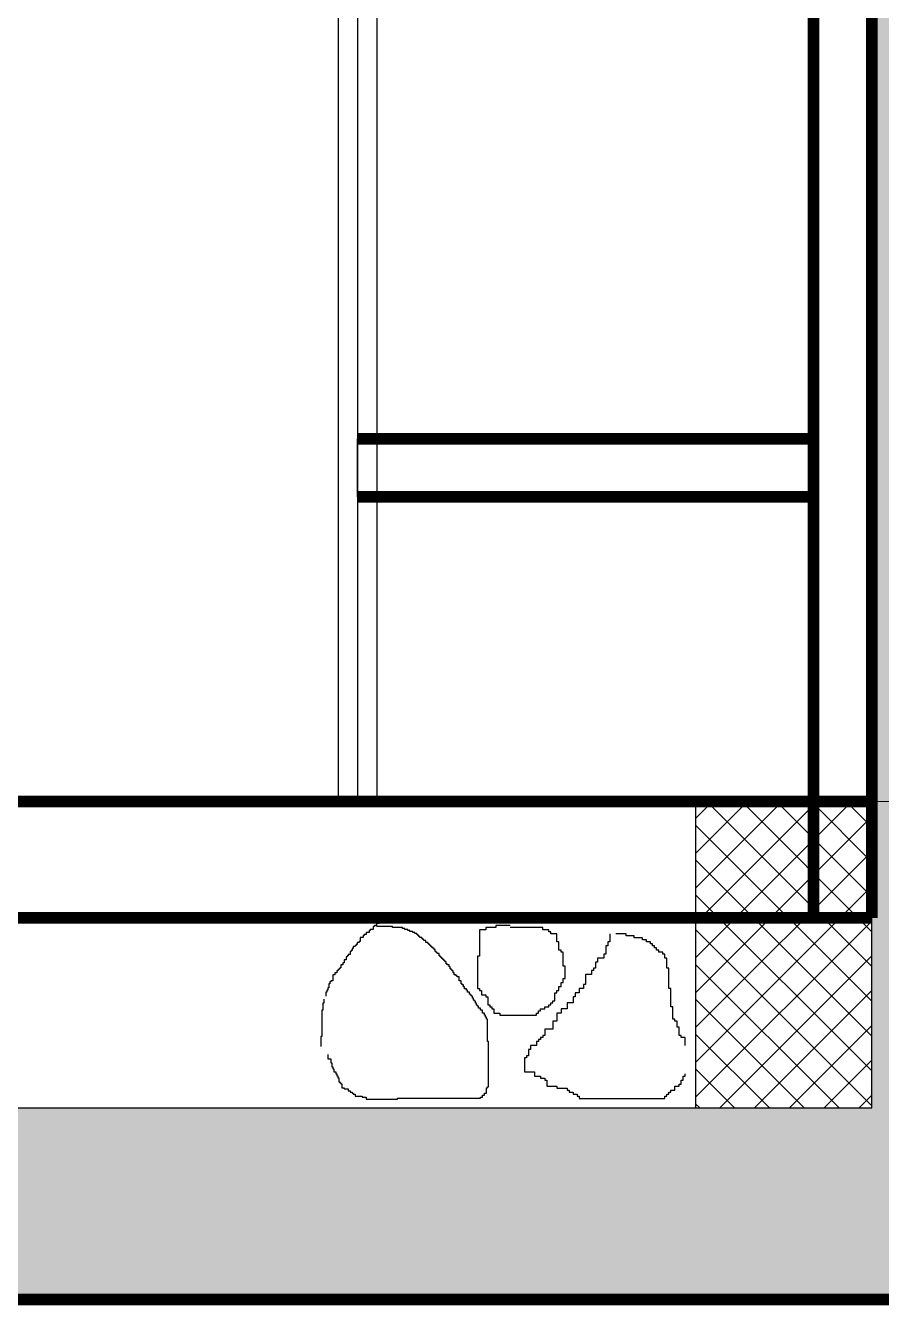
# Model space of a CAD drawing. Extents: x 250879 to 348495, y -51522 to -9360.
# Drawn here: x 283945 to 284165.6, y -30426.9 to -30096.9 of the extents above; entities that cross this region are included whole.
import ezdxf

# ---------------------------------------------------------------- set-up
doc = ezdxf.new("R2010")
doc.units = 0
doc.layers.add('CURTAIN', color=150, linetype='CONTINUOUS')
doc.layers.add('WALL', color=7, linetype='CONTINUOUS')
doc.layers.add('int fram for glaz& landscap obj.', color=252, linetype='CONTINUOUS', lineweight=15)
doc.layers.add('VIS', color=8, linetype='CONTINUOUS', lineweight=18)

msp = doc.modelspace()

# ---------------------------------------------------------------- hatches: boundary and pattern name
at = {"layer": 'int fram for glaz& landscap obj.'}
h = msp.add_hatch(dxfattribs=at)
h.set_pattern_fill('EARTH', color=256, scale=4, angle=45, style=0)
h.paths.add_polyline_path([(284335.46469, -29761.00774), (284163.17317, -29761.00774), (284163.17317, -29977.00774), (284284.10631, -29977.00774)])
h.paths.add_polyline_path([(284284.10631, -29977.00774), (284163.17317, -29977.00774), (284163.17317, -30297.00774), (284208.01983, -30297.00774)])
h.paths.add_polyline_path([(284208.01983, -30297.00774), (284163.17317, -30297.00774), (284163.17317, -30375.98063), (284117.727, -30375.98063), (283498.00858, -30375.98063), (283498.00858, -30425.43117), (284177.48456, -30425.43117)])
h.paths.add_polyline_path([(283498.00858, -30375.98063), (283475.2855, -30375.98063), (283098.00858, -30375.98063), (283098.00858, -30425.43117), (283286.94433, -30425.43117), (283498.00858, -30425.43117)])
h.paths.add_polyline_path([(283098.00858, -30375.98063), (282698.00858, -30375.98063), (282698.00858, -30425.43117), (283098.00858, -30425.43117)])
h.paths.add_polyline_path([(282698.00858, -30375.98063), (282675.2855, -30375.98063), (282298.00858, -30375.98063), (282298.00858, -30425.43117), (282421.4708, -30425.43117), (282698.00858, -30425.43117)])
at = {"layer": 'VIS', "ltscale": 0.0001}
h = msp.add_hatch(dxfattribs=at)
h.set_pattern_fill('ANSI37', color=256, scale=2, style=0)
h.set_pattern_definition([(135, (632905.55, -7236.453), (4.49012806, 4.49012806), []), (45, (632905.55, -7236.453), (4.49012806, -4.49012806), [])])
h.paths.add_polyline_path([(284163.17317, -30297.00774), (284117.727, -30297.00774), (284117.727, -30375.98063), (284163.17317, -30375.98063)])

# ---------------------------------------------------------------- linework, layer by layer
at = {"layer": 'CURTAIN', "linetype": 'Continuous'}
for p, q in [((284025.59088, -29337.00774), (284025.59088, -30297.00774)), ((284030.59088, -29337.00774), (284030.59088, -30297.00774)), ((284035.59088, -29337.00774), (284035.59088, -30297.00774))]:
    msp.add_line(p, q, dxfattribs=at)
at = {"layer": 'VIS', "ltscale": 0.0001}
msp.add_line((280450.27447, -30297.00774), (284658.39662, -30297.00774), dxfattribs=at)
at = {"layer": 'WALL', "linetype": 'Continuous'}
for p, q in [((284033.62674, -30330.7511), (284032.8447, -30330.7511)), ((284032.8447, -30330.7511), (284032.8447, -30331.27204)), ((284033.88775, -30330.23016), (284033.62674, -30330.23016)), ((284033.62674, -30330.23016), (284033.62674, -30330.7511)), ((284034.6698, -30329.97018), (284033.88775, -30329.97018)), ((284033.88775, -30329.97018), (284033.88775, -30330.23016)), ((284034.9308, -30329.18877), (284034.6698, -30329.18877)), ((284034.6698, -30329.18877), (284034.6698, -30329.97018)), ((284035.45185, -30328.9283), (284034.9308, -30328.9283)), ((284034.9308, -30328.9283), (284034.9308, -30329.18877)), ((284036.2339, -30328.40736), (284035.45185, -30328.40736)), ((284035.45185, -30328.40736), (284035.45185, -30328.9283)), ((284039.6231, -30329.18877), (284035.45185, -30329.18877)), ((284036.7559, -30328.14689), (284036.2339, -30328.14689)), ((284036.2339, -30328.14689), (284036.2339, -30328.40736)), ((284039.6231, -30329.44924), (284039.6231, -30329.18877)), ((284042.23025, -30329.44924), (284039.6231, -30329.44924)), ((284042.23025, -30329.70971), (284042.23025, -30329.44924)), ((284042.75225, -30329.70971), (284042.23025, -30329.70971)), ((284042.75225, -30329.97018), (284042.75225, -30329.70971)), ((284043.5343, -30329.97018), (284042.75225, -30329.97018)), ((284043.5343, -30330.23016), (284043.5343, -30329.97018)), ((284044.05535, -30330.23016), (284043.5343, -30330.23016)), ((284044.05535, -30330.49063), (284044.05535, -30330.23016)), ((284044.8374, -30330.49063), (284044.05535, -30330.49063)), ((284044.8374, -30330.7511), (284044.8374, -30330.49063)), ((284045.3594, -30330.7511), (284044.8374, -30330.7511)), ((284045.3594, -30331.01157), (284045.3594, -30330.7511)), ((284063.64112, -30330.04197), (284062.06647, -30330.04197)), ((284062.06647, -30330.04197), (284062.06647, -30336.85443)), ((284066.26362, -30329.51763), (284063.64112, -30329.51763)), ((284063.64112, -30329.51763), (284063.64112, -30330.04197)), ((284069.9359, -30328.99378), (284066.26362, -30328.99378)), ((284066.26362, -30328.99378), (284066.26362, -30329.51763)), ((284078.32925, -30329.51763), (284069.9359, -30329.51763)), ((284078.32925, -30330.04197), (284078.32925, -30329.51763)), ((284079.90295, -30330.04197), (284078.32925, -30330.04197)), ((284079.90295, -30330.56582), (284079.90295, -30330.04197)), ((284080.42783, -30330.56582), (284079.90295, -30330.56582)), ((284080.42783, -30331.08966), (284080.42783, -30330.56582)), ((284030.49855, -30333.87625), (284030.23755, -30333.87625)), ((284030.23755, -30333.87625), (284030.23755, -30334.13672)), ((284031.02055, -30333.3558), (284030.49855, -30333.3558)), ((284030.49855, -30333.3558), (284030.49855, -30333.87625)), ((284031.2806, -30333.09533), (284031.02055, -30333.09533)), ((284031.02055, -30333.09533), (284031.02055, -30333.3558)), ((284032.06265, -30332.05345), (284031.2806, -30332.05345)), ((284031.2806, -30332.05345), (284031.2806, -30333.09533)), ((284032.32365, -30331.53251), (284032.06265, -30331.53251)), ((284032.06265, -30331.53251), (284032.06265, -30332.05345)), ((284032.8447, -30331.27204), (284032.32365, -30331.27204)), ((284032.32365, -30331.27204), (284032.32365, -30331.53251)), ((284045.88045, -30331.01157), (284045.3594, -30331.01157)), ((284045.88045, -30331.27204), (284045.88045, -30331.01157)), ((284046.14145, -30331.27204), (284045.88045, -30331.27204)), ((284046.14145, -30331.53251), (284046.14145, -30331.27204)), ((284046.40245, -30331.53251), (284046.14145, -30331.53251)), ((284046.40245, -30331.79298), (284046.40245, -30331.53251)), ((284046.6625, -30331.79298), (284046.40245, -30331.79298)), ((284046.6625, -30332.05345), (284046.6625, -30331.79298)), ((284047.1845, -30332.05345), (284046.6625, -30332.05345)), ((284047.1845, -30332.31392), (284047.1845, -30332.05345)), ((284047.44455, -30332.31392), (284047.1845, -30332.31392)), ((284047.44455, -30332.57439), (284047.44455, -30332.31392)), ((284047.70555, -30332.57439), (284047.44455, -30332.57439)), ((284047.70555, -30332.83486), (284047.70555, -30332.57439)), ((284048.2266, -30332.83486), (284047.70555, -30332.83486)), ((284048.2266, -30333.3558), (284048.2266, -30332.83486)), ((284048.7486, -30333.3558), (284048.2266, -30333.3558)), ((284048.7486, -30333.61578), (284048.7486, -30333.3558)), ((284049.0096, -30333.61578), (284048.7486, -30333.61578)), ((284049.0096, -30333.87625), (284049.0096, -30333.61578)), ((284049.26965, -30333.87625), (284049.0096, -30333.87625)), ((284049.26965, -30334.13672), (284049.26965, -30333.87625)), ((284082.00152, -30331.08966), (284080.42783, -30331.08966)), ((284082.00152, -30333.18603), (284082.00152, -30331.08966)), ((284082.52641, -30333.18603), (284082.00152, -30333.18603)), ((284082.52641, -30335.2824), (284082.52641, -30333.18603)), ((284095.64085, -30333.18603), (284095.11692, -30333.18603)), ((284095.11692, -30333.18603), (284095.11692, -30334.23422)), ((284095.64085, -30331.08966), (284095.64085, -30333.18603)), ((284099.838, -30331.08966), (284097.21454, -30331.08966)), ((284099.838, -30331.614), (284099.838, -30331.08966)), ((284101.93658, -30331.614), (284099.838, -30331.614)), ((284101.93658, -30332.13785), (284101.93658, -30331.614)), ((284104.03516, -30332.13785), (284101.93658, -30332.13785)), ((284104.03516, -30332.66218), (284104.03516, -30332.13785)), ((284105.08397, -30332.66218), (284104.03516, -30332.66218)), ((284105.08397, -30333.18603), (284105.08397, -30332.66218)), ((284106.13278, -30333.18603), (284105.08397, -30333.18603)), ((284106.13278, -30333.70988), (284106.13278, -30333.18603)), ((284106.65766, -30333.70988), (284106.13278, -30333.70988)), ((284106.65766, -30334.23422), (284106.65766, -30333.70988)), ((284027.8914, -30337.0014), (284027.63039, -30337.0014)), ((284027.63039, -30337.0014), (284027.63039, -30337.78281)), ((284028.1524, -30336.74142), (284027.8914, -30336.74142)), ((284027.8914, -30336.74142), (284027.8914, -30337.0014)), ((284028.67345, -30336.48095), (284028.1524, -30336.48095)), ((284028.1524, -30336.48095), (284028.1524, -30336.74142)), ((284028.93445, -30335.69954), (284028.67345, -30335.69954)), ((284028.67345, -30335.69954), (284028.67345, -30336.48095)), ((284029.19545, -30335.43907), (284028.93445, -30335.43907)), ((284028.93445, -30335.43907), (284028.93445, -30335.69954)), ((284029.4555, -30334.91813), (284029.19545, -30334.91813)), ((284029.19545, -30334.91813), (284029.19545, -30335.43907)), ((284029.9775, -30334.39719), (284029.4555, -30334.39719)), ((284029.4555, -30334.39719), (284029.4555, -30334.91813)), ((284030.23755, -30334.13672), (284029.9775, -30334.13672)), ((284029.9775, -30334.13672), (284029.9775, -30334.39719)), ((284049.53065, -30334.13672), (284049.26965, -30334.13672)), ((284049.53065, -30334.39719), (284049.53065, -30334.13672)), ((284049.79165, -30334.39719), (284049.53065, -30334.39719)), ((284049.79165, -30334.65766), (284049.79165, -30334.39719)), ((284050.0517, -30334.65766), (284049.79165, -30334.65766)), ((284050.0517, -30334.91813), (284050.0517, -30334.65766)), ((284050.3127, -30334.91813), (284050.0517, -30334.91813)), ((284050.3127, -30335.1786), (284050.3127, -30334.91813)), ((284050.5737, -30335.1786), (284050.3127, -30335.1786)), ((284050.5737, -30335.69954), (284050.5737, -30335.1786)), ((284050.83375, -30335.69954), (284050.5737, -30335.69954)), ((284050.83375, -30335.96001), (284050.83375, -30335.69954)), ((284051.09475, -30335.96001), (284050.83375, -30335.96001)), ((284051.09475, -30336.22048), (284051.09475, -30335.96001)), ((284051.6158, -30336.22048), (284051.09475, -30336.22048)), ((284051.6158, -30336.74142), (284051.6158, -30336.22048)), ((284051.8768, -30336.74142), (284051.6158, -30336.74142)), ((284051.8768, -30337.0014), (284051.8768, -30336.74142)), ((284052.1378, -30337.0014), (284051.8768, -30337.0014)), ((284052.1378, -30337.26187), (284052.1378, -30337.0014)), ((284052.3988, -30337.26187), (284052.1378, -30337.26187)), ((284052.3988, -30337.52234), (284052.3988, -30337.26187)), ((284062.06647, -30336.85443), (284061.54254, -30336.85443)), ((284061.54254, -30336.85443), (284061.54254, -30345.23893)), ((284083.05129, -30335.2824), (284082.52641, -30335.2824)), ((284083.05129, -30335.80625), (284083.05129, -30335.2824)), ((284083.57522, -30335.80625), (284083.05129, -30335.80625)), ((284083.57522, -30339.47465), (284083.57522, -30335.80625)), ((284094.06715, -30337.37828), (284092.49346, -30337.37828)), ((284092.49346, -30337.37828), (284092.49346, -30338.42646)), ((284094.59204, -30336.3301), (284094.06715, -30336.3301)), ((284094.06715, -30336.3301), (284094.06715, -30337.37828)), ((284095.11692, -30334.23422), (284094.59204, -30334.23422)), ((284094.59204, -30334.23422), (284094.59204, -30336.3301)), ((284107.18255, -30334.23422), (284106.65766, -30334.23422)), ((284107.18255, -30334.75806), (284107.18255, -30334.23422)), ((284107.70647, -30334.75806), (284107.18255, -30334.75806)), ((284107.70647, -30335.2824), (284107.70647, -30334.75806)), ((284108.23136, -30335.2824), (284107.70647, -30335.2824)), ((284108.23136, -30335.80625), (284108.23136, -30335.2824)), ((284109.28113, -30335.80625), (284108.23136, -30335.80625)), ((284109.28113, -30336.3301), (284109.28113, -30335.80625)), ((284109.80505, -30336.3301), (284109.28113, -30336.3301)), ((284109.80505, -30337.37828), (284109.80505, -30336.3301)), ((284110.32994, -30337.37828), (284109.80505, -30337.37828)), ((284110.32994, -30339.9985), (284110.32994, -30337.37828)), ((284025.54525, -30340.64749), (284025.28425, -30340.64749)), ((284025.28425, -30340.64749), (284025.28425, -30341.16843)), ((284025.80625, -30340.38702), (284025.54525, -30340.38702)), ((284025.54525, -30340.38702), (284025.54525, -30340.64749)), ((284026.0663, -30340.12703), (284025.80625, -30340.12703)), ((284025.80625, -30340.12703), (284025.80625, -30340.38702)), ((284026.3273, -30339.86656), (284026.0663, -30339.86656)), ((284026.0663, -30339.86656), (284026.0663, -30340.12703)), ((284026.84835, -30339.08516), (284026.3273, -30339.08516)), ((284026.3273, -30339.08516), (284026.3273, -30339.86656)), ((284027.10935, -30338.56422), (284026.84835, -30338.56422)), ((284026.84835, -30338.56422), (284026.84835, -30339.08516)), ((284027.63039, -30337.78281), (284027.10935, -30337.78281)), ((284027.10935, -30337.78281), (284027.10935, -30338.56422)), ((284052.65885, -30337.52234), (284052.3988, -30337.52234)), ((284052.65885, -30337.78281), (284052.65885, -30337.52234)), ((284052.91985, -30337.78281), (284052.65885, -30337.78281)), ((284052.91985, -30338.04328), (284052.91985, -30337.78281)), ((284053.18085, -30338.04328), (284052.91985, -30338.04328)), ((284053.18085, -30338.30375), (284053.18085, -30338.04328)), ((284053.4409, -30338.30375), (284053.18085, -30338.30375)), ((284053.4409, -30338.82469), (284053.4409, -30338.30375)), ((284053.7019, -30338.82469), (284053.4409, -30338.82469)), ((284053.7019, -30339.08516), (284053.7019, -30338.82469)), ((284054.22295, -30339.08516), (284053.7019, -30339.08516)), ((284054.22295, -30339.6061), (284054.22295, -30339.08516)), ((284054.48395, -30339.6061), (284054.22295, -30339.6061)), ((284054.48395, -30340.12703), (284054.48395, -30339.6061)), ((284054.74495, -30340.12703), (284054.48395, -30340.12703)), ((284054.74495, -30340.38702), (284054.74495, -30340.12703)), ((284055.00595, -30340.38702), (284054.74495, -30340.38702)), ((284055.00595, -30340.64749), (284055.00595, -30340.38702)), ((284055.266, -30340.64749), (284055.00595, -30340.64749)), ((284055.266, -30341.16843), (284055.266, -30340.64749)), ((284084.1001, -30339.47465), (284083.57522, -30339.47465)), ((284084.1001, -30342.61871), (284084.1001, -30339.47465)), ((284091.44465, -30340.52235), (284090.91976, -30340.52235)), ((284090.91976, -30340.52235), (284090.91976, -30341.57053)), ((284091.96857, -30339.9985), (284091.44465, -30339.9985)), ((284091.44465, -30339.9985), (284091.44465, -30340.52235)), ((284092.49346, -30338.42646), (284091.96857, -30338.42646)), ((284091.96857, -30338.42646), (284091.96857, -30339.9985)), ((284110.85482, -30339.9985), (284110.32994, -30339.9985)), ((284110.85482, -30345.23893), (284110.85482, -30339.9985)), ((284023.72015, -30343.51265), (284023.45915, -30343.51265)), ((284023.45915, -30343.51265), (284023.45915, -30344.03311)), ((284024.2412, -30343.25218), (284023.72015, -30343.25218)), ((284023.72015, -30343.25218), (284023.72015, -30343.51265)), ((284024.7632, -30341.68937), (284024.2412, -30341.68937)), ((284024.2412, -30341.68937), (284024.2412, -30343.25218)), ((284025.28425, -30341.16843), (284024.7632, -30341.16843)), ((284024.7632, -30341.16843), (284024.7632, -30341.68937)), ((284055.527, -30341.16843), (284055.266, -30341.16843)), ((284055.527, -30341.68937), (284055.527, -30341.16843)), ((284056.04805, -30341.68937), (284055.527, -30341.68937)), ((284056.04805, -30341.94984), (284056.04805, -30341.68937)), ((284056.30905, -30341.94984), (284056.04805, -30341.94984)), ((284056.30905, -30342.2103), (284056.30905, -30341.94984)), ((284056.8301, -30342.2103), (284056.30905, -30342.2103)), ((284056.8301, -30343.25218), (284056.8301, -30342.2103)), ((284057.3521, -30343.25218), (284056.8301, -30343.25218)), ((284057.3521, -30344.03311), (284057.3521, -30343.25218)), ((284083.05129, -30344.7146), (284083.05129, -30343.6669)), ((284083.05129, -30343.6669), (284083.57522, -30343.6669)), ((284083.57522, -30343.6669), (284083.57522, -30342.61871)), ((284083.57522, -30342.61871), (284084.1001, -30342.61871)), ((284090.91976, -30341.57053), (284089.34607, -30341.57053)), ((284089.34607, -30341.57053), (284089.34607, -30344.19075)), ((284022.6771, -30346.11686), (284022.41705, -30346.11686)), ((284022.41705, -30346.11686), (284022.41705, -30347.15825)), ((284022.9381, -30345.59592), (284022.6771, -30345.59592)), ((284022.6771, -30345.59592), (284022.6771, -30346.11686)), ((284023.1991, -30345.07498), (284022.9381, -30345.07498)), ((284022.9381, -30345.07498), (284022.9381, -30345.59592)), ((284023.45915, -30344.03311), (284023.1991, -30344.03311)), ((284023.1991, -30344.03311), (284023.1991, -30345.07498)), ((284057.61215, -30344.03311), (284057.3521, -30344.03311)), ((284057.61215, -30344.29358), (284057.61215, -30344.03311)), ((284057.87315, -30344.29358), (284057.61215, -30344.29358)), ((284057.87315, -30344.81451), (284057.87315, -30344.29358)), ((284058.13415, -30344.81451), (284057.87315, -30344.81451)), ((284058.13415, -30345.33545), (284058.13415, -30344.81451)), ((284058.6552, -30345.33545), (284058.13415, -30345.33545)), ((284058.6552, -30345.59592), (284058.6552, -30345.33545)), ((284058.9162, -30345.59592), (284058.6552, -30345.59592)), ((284058.9162, -30346.11686), (284058.9162, -30345.59592)), ((284059.43725, -30346.11686), (284058.9162, -30346.11686)), ((284059.43725, -30346.6378), (284059.43725, -30346.11686)), ((284059.69825, -30346.6378), (284059.43725, -30346.6378)), ((284059.69825, -30346.89779), (284059.69825, -30346.6378)), ((284059.95925, -30346.89779), (284059.69825, -30346.89779)), ((284059.95925, -30347.15825), (284059.95925, -30346.89779)), ((284060.2193, -30347.15825), (284059.95925, -30347.15825)), ((284060.2193, -30347.67919), (284060.2193, -30347.15825)), ((284061.54254, -30345.23893), (284062.06647, -30345.23893)), ((284062.06647, -30345.23893), (284062.06647, -30345.76278)), ((284062.06647, -30345.76278), (284062.59135, -30345.76278)), ((284062.59135, -30345.76278), (284062.59135, -30346.81096)), ((284062.59135, -30346.81096), (284063.64112, -30346.81096)), ((284063.64112, -30346.81096), (284063.64112, -30347.33481)), ((284081.47664, -30348.38299), (284081.47664, -30346.28711)), ((284081.47664, -30346.28711), (284082.00152, -30346.28711)), ((284082.00152, -30346.28711), (284082.00152, -30345.76278)), ((284082.00152, -30345.76278), (284082.52641, -30345.76278)), ((284082.52641, -30345.76278), (284082.52641, -30344.7146)), ((284082.52641, -30344.7146), (284083.05129, -30344.7146)), ((284087.77238, -30346.28711), (284086.72261, -30346.28711)), ((284086.72261, -30346.28711), (284086.72261, -30347.33481)), ((284088.82119, -30345.23893), (284087.77238, -30345.23893)), ((284087.77238, -30345.23893), (284087.77238, -30346.28711)), ((284089.34607, -30344.19075), (284088.82119, -30344.19075)), ((284088.82119, -30344.19075), (284088.82119, -30345.23893)), ((284111.37875, -30345.23893), (284110.85482, -30345.23893)), ((284111.37875, -30349.95503), (284111.37875, -30345.23893)), ((284021.89505, -30348.98154), (284021.635, -30348.98154)), ((284021.635, -30348.98154), (284021.635, -30350.80434)), ((284021.89505, -30347.93966), (284021.89505, -30348.98154)), ((284060.4803, -30347.67919), (284060.2193, -30347.67919)), ((284060.4803, -30348.20013), (284060.4803, -30347.67919)), ((284060.7413, -30348.20013), (284060.4803, -30348.20013)), ((284060.7413, -30348.4606), (284060.7413, -30348.20013)), ((284061.0023, -30348.4606), (284060.7413, -30348.4606)), ((284061.0023, -30348.98154), (284061.0023, -30348.4606)), ((284061.26235, -30348.98154), (284061.0023, -30348.98154)), ((284061.26235, -30349.50248), (284061.26235, -30348.98154)), ((284061.52335, -30349.50248), (284061.26235, -30349.50248)), ((284061.52335, -30349.76295), (284061.52335, -30349.50248)), ((284061.78435, -30349.76295), (284061.52335, -30349.76295)), ((284061.78435, -30350.2834), (284061.78435, -30349.76295)), ((284062.3054, -30350.2834), (284061.78435, -30350.2834)), ((284062.3054, -30350.80434), (284062.3054, -30350.2834)), ((284063.64112, -30347.33481), (284064.16505, -30347.33481)), ((284064.16505, -30347.33481), (284064.16505, -30349.43118)), ((284064.16505, -30349.43118), (284064.68993, -30349.43118)), ((284064.68993, -30349.43118), (284064.68993, -30349.95503)), ((284064.68993, -30349.95503), (284065.21482, -30349.95503)), ((284065.21482, -30349.95503), (284065.21482, -30350.47936)), ((284065.21482, -30350.47936), (284065.73874, -30350.47936)), ((284065.73874, -30350.47936), (284065.73874, -30351.52706)), ((284077.80533, -30351.00321), (284077.80533, -30350.47936)), ((284077.80533, -30350.47936), (284078.85414, -30350.47936)), ((284078.85414, -30350.47936), (284078.85414, -30349.95503)), ((284078.85414, -30349.95503), (284079.90295, -30349.95503)), ((284079.90295, -30349.95503), (284079.90295, -30349.43118)), ((284079.90295, -30349.43118), (284080.42783, -30349.43118)), ((284080.42783, -30349.43118), (284080.42783, -30348.90733)), ((284080.42783, -30348.90733), (284080.95272, -30348.90733)), ((284080.95272, -30348.90733), (284080.95272, -30348.38299)), ((284080.95272, -30348.38299), (284081.47664, -30348.38299)), ((284084.62499, -30350.47936), (284083.05129, -30350.47936)), ((284083.05129, -30350.47936), (284083.05129, -30351.52706)), ((284086.19868, -30348.90733), (284084.62499, -30348.90733)), ((284084.62499, -30348.90733), (284084.62499, -30350.47936)), ((284086.72261, -30347.33481), (284086.19868, -30347.33481)), ((284086.19868, -30347.33481), (284086.19868, -30348.90733)), ((284111.90363, -30349.95503), (284111.37875, -30349.95503)), ((284111.90363, -30353.09958), (284111.90363, -30349.95503)), ((284021.635, -30350.80434), (284021.374, -30350.80434)), ((284021.374, -30350.80434), (284021.374, -30357.57558)), ((284062.82645, -30350.80434), (284062.3054, -30350.80434)), ((284062.82645, -30351.58575), (284062.82645, -30350.80434)), ((284063.34845, -30351.58575), (284062.82645, -30351.58575)), ((284063.34845, -30352.10669), (284063.34845, -30351.58575)), ((284063.6085, -30352.10669), (284063.34845, -30352.10669)), ((284063.6085, -30352.62763), (284063.6085, -30352.10669)), ((284063.8695, -30352.62763), (284063.6085, -30352.62763)), ((284063.8695, -30353.14857), (284063.8695, -30352.62763)), ((284064.1305, -30353.14857), (284063.8695, -30353.14857)), ((284064.1305, -30358.87793), (284064.1305, -30353.14857)), ((284065.73874, -30351.52706), (284067.31339, -30351.52706)), ((284067.31339, -30351.52706), (284067.31339, -30352.05139)), ((284067.31339, -30352.05139), (284076.75556, -30352.05139)), ((284076.75556, -30352.05139), (284076.75556, -30351.52706)), ((284076.75556, -30351.52706), (284077.28044, -30351.52706)), ((284077.28044, -30351.52706), (284077.28044, -30351.00321)), ((284077.28044, -30351.00321), (284077.80533, -30351.00321)), ((284082.00152, -30353.62343), (284080.95272, -30353.62343)), ((284080.95272, -30353.62343), (284080.95272, -30355.71979)), ((284083.05129, -30351.52706), (284082.00152, -30351.52706)), ((284082.00152, -30351.52706), (284082.00152, -30353.62343)), ((284112.42852, -30353.09958), (284111.90363, -30353.09958)), ((284112.42852, -30353.62343), (284112.42852, -30353.09958)), ((284112.95244, -30353.62343), (284112.42852, -30353.62343)), ((284112.95244, -30355.19546), (284112.95244, -30353.62343)), ((284080.95272, -30355.71979), (284078.85414, -30355.71979)), ((284078.85414, -30355.71979), (284078.85414, -30357.29183)), ((284113.47733, -30355.19546), (284112.95244, -30355.19546)), ((284113.47733, -30357.29183), (284113.47733, -30355.19546)), ((284021.374, -30357.57558), (284021.113, -30357.57558)), ((284021.113, -30357.57558), (284021.113, -30360.18027)), ((284064.3915, -30358.87793), (284064.1305, -30358.87793)), ((284064.3915, -30370.59711), (284064.3915, -30358.87793)), ((284076.75556, -30359.91204), (284075.18186, -30359.91204)), ((284075.18186, -30359.91204), (284075.18186, -30360.95974)), ((284077.28044, -30358.86386), (284076.75556, -30358.86386)), ((284076.75556, -30358.86386), (284076.75556, -30359.91204)), ((284077.80533, -30358.33953), (284077.28044, -30358.33953)), ((284077.28044, -30358.33953), (284077.28044, -30358.86386)), ((284078.32925, -30357.81568), (284077.80533, -30357.81568)), ((284077.80533, -30357.81568), (284077.80533, -30358.33953)), ((284078.85414, -30357.29183), (284078.32925, -30357.29183)), ((284078.32925, -30357.29183), (284078.32925, -30357.81568)), ((284114.00221, -30357.29183), (284113.47733, -30357.29183)), ((284114.00221, -30357.81568), (284114.00221, -30357.29183)), ((284115.05102, -30357.81568), (284114.00221, -30357.81568)), ((284115.05102, -30359.91204), (284115.05102, -30357.81568)), ((284022.9381, -30362.26354), (284022.9381, -30363.30542)), ((284022.9381, -30363.30542), (284023.72015, -30363.30542)), ((284023.72015, -30363.30542), (284023.72015, -30364.34681)), ((284074.13305, -30363.05611), (284073.60817, -30363.05611)), ((284073.60817, -30363.05611), (284073.60817, -30366.72451)), ((284074.65698, -30362.53226), (284074.13305, -30362.53226)), ((284074.13305, -30362.53226), (284074.13305, -30363.05611)), ((284075.18186, -30360.95974), (284074.65698, -30360.95974)), ((284074.65698, -30360.95974), (284074.65698, -30362.53226)), ((284023.72015, -30364.34681), (284023.98115, -30364.34681)), ((284023.98115, -30364.34681), (284023.98115, -30365.38869)), ((284023.98115, -30365.38869), (284024.2412, -30365.38869)), ((284024.2412, -30365.38869), (284024.2412, -30365.90963)), ((284024.2412, -30365.90963), (284024.5022, -30365.90963)), ((284024.5022, -30365.90963), (284024.5022, -30366.69104)), ((284024.5022, -30366.69104), (284025.0242, -30366.69104)), ((284025.0242, -30366.69104), (284025.0242, -30367.21149)), ((284073.60817, -30366.72451), (284076.23067, -30366.72451)), ((284076.23067, -30366.72451), (284076.23067, -30367.77221)), ((284025.0242, -30367.21149), (284025.28425, -30367.21149)), ((284025.28425, -30367.21149), (284025.28425, -30367.73243)), ((284025.28425, -30367.73243), (284025.54525, -30367.73243)), ((284025.54525, -30367.73243), (284025.54525, -30368.25337)), ((284025.54525, -30368.25337), (284025.80625, -30368.25337)), ((284025.80625, -30368.25337), (284025.80625, -30369.29525)), ((284025.80625, -30369.29525), (284026.0663, -30369.29525)), ((284026.0663, -30369.29525), (284026.0663, -30369.55572)), ((284026.0663, -30369.55572), (284026.3273, -30369.55572)), ((284026.3273, -30369.55572), (284026.3273, -30369.81619)), ((284026.3273, -30369.81619), (284026.5883, -30369.81619)), ((284026.5883, -30369.81619), (284026.5883, -30370.85758)), ((284076.23067, -30367.77221), (284077.80533, -30367.77221)), ((284077.80533, -30367.77221), (284077.80533, -30368.29654)), ((284077.80533, -30368.29654), (284078.85414, -30368.29654)), ((284078.85414, -30368.29654), (284078.85414, -30368.82039)), ((284078.85414, -30368.82039), (284079.37902, -30368.82039)), ((284079.37902, -30368.82039), (284079.37902, -30370.39242)), ((284079.37902, -30370.39242), (284082.00152, -30370.39242)), ((284082.00152, -30370.39242), (284082.00152, -30370.91676)), ((284112.42852, -30371.44061), (284112.42852, -30370.39242)), ((284112.42852, -30370.39242), (284113.47733, -30370.39242)), ((284113.47733, -30370.39242), (284113.47733, -30369.86857)), ((284113.47733, -30369.86857), (284114.00221, -30369.86857)), ((284114.00221, -30369.86857), (284114.00221, -30368.82039)), ((284114.00221, -30368.82039), (284114.52709, -30368.82039)), ((284114.52709, -30368.82039), (284114.52709, -30367.77221)), ((284114.52709, -30367.77221), (284115.05102, -30367.77221)), ((284115.05102, -30367.77221), (284115.05102, -30367.24836)), ((284026.5883, -30370.85758), (284027.10935, -30370.85758)), ((284027.10935, -30370.85758), (284027.10935, -30371.11805)), ((284027.10935, -30371.11805), (284028.1524, -30371.11805)), ((284028.1524, -30371.11805), (284028.1524, -30371.63899)), ((284028.1524, -30371.63899), (284028.67345, -30371.63899)), ((284028.67345, -30371.63899), (284028.67345, -30371.89946)), ((284028.67345, -30371.89946), (284029.19545, -30371.89946)), ((284029.19545, -30371.89946), (284029.19545, -30372.15993)), ((284029.19545, -30372.15993), (284029.4555, -30372.15993)), ((284029.4555, -30372.15993), (284029.4555, -30372.4204)), ((284029.4555, -30372.4204), (284029.9775, -30372.4204)), ((284029.9775, -30372.4204), (284029.9775, -30372.94134)), ((284029.9775, -30372.94134), (284031.8026, -30372.94134)), ((284031.8026, -30372.94134), (284031.8026, -30373.20181)), ((284031.8026, -30373.20181), (284032.8447, -30373.20181)), ((284032.8447, -30373.20181), (284032.8447, -30373.72226)), ((284032.8447, -30373.72226), (284040.92715, -30373.72226)), ((284040.92715, -30373.72226), (284040.92715, -30373.46228)), ((284040.92715, -30373.46228), (284062.3054, -30373.46228)), ((284062.3054, -30373.46228), (284062.3054, -30373.20181)), ((284062.3054, -30373.20181), (284062.82645, -30373.20181)), ((284062.82645, -30373.20181), (284062.82645, -30372.68087)), ((284062.82645, -30372.68087), (284063.34845, -30372.68087)), ((284063.34845, -30372.68087), (284063.34845, -30372.15993)), ((284063.34845, -30372.15993), (284063.8695, -30372.15993)), ((284063.8695, -30372.15993), (284063.8695, -30370.85758)), ((284063.8695, -30370.85758), (284064.1305, -30370.85758)), ((284064.1305, -30370.85758), (284064.1305, -30370.59711)), ((284064.1305, -30370.59711), (284064.3915, -30370.59711)), ((284082.00152, -30370.91676), (284084.62499, -30370.91676)), ((284084.62499, -30370.91676), (284084.62499, -30371.44061)), ((284084.62499, -30371.44061), (284085.14891, -30371.44061)), ((284085.14891, -30371.44061), (284085.14891, -30371.96446)), ((284085.14891, -30371.96446), (284086.19868, -30371.96446)), ((284086.19868, -30371.96446), (284086.19868, -30372.48879)), ((284086.19868, -30372.48879), (284087.24749, -30372.48879)), ((284087.24749, -30372.48879), (284087.24749, -30373.01264)), ((284087.24749, -30373.01264), (284087.77238, -30373.01264)), ((284087.77238, -30373.01264), (284087.77238, -30373.53697)), ((284087.77238, -30373.53697), (284109.80505, -30373.53697)), ((284109.80505, -30373.53697), (284109.80505, -30373.01264)), ((284109.80505, -30373.01264), (284110.32994, -30373.01264)), ((284110.32994, -30373.01264), (284110.32994, -30372.48879)), ((284110.32994, -30372.48879), (284110.85482, -30372.48879)), ((284110.85482, -30372.48879), (284110.85482, -30371.96446)), ((284110.85482, -30371.96446), (284111.37875, -30371.96446)), ((284111.37875, -30371.96446), (284111.37875, -30371.44061)), ((284111.37875, -30371.44061), (284112.42852, -30371.44061)), ((281922.31518, -30375.98063), (284157.73457, -30375.98063))]:
    msp.add_line(p, q, dxfattribs=at)
at = {"layer": 'WALL', "linetype": 'Continuous', "const_width": 3}
for points in [[(284148.17317, -26447.00774), (284148.17317, -30327.00774)], [(284163.17317, -26447.00774), (284163.17317, -30327.00774)], [(284336.41577, -29757.00774), (284177.48456, -30425.43117), (283286.94433, -30425.43117), (283286.94433, -30425.43117), (282421.4708, -30425.43117), (282421.4708, -30425.43117)], [(284148.17317, -30203.43584), (284030.59088, -30203.43584)], [(284148.17317, -30218.43584), (284030.59088, -30218.43584)], [(283913.00858, -30297.00774), (284163.17317, -30297.00774)], [(283913.00858, -30327.00774), (284163.17317, -30327.00774)]]:
    msp.add_lwpolyline(points, dxfattribs=at)
at = {"layer": 'WALL', "linetype": 'Continuous'}
for points in [[(284030.59088, -30203.43584), (284148.17317, -30203.43584), (284148.17317, -30218.43584), (284030.59088, -30218.43584)], [(284163.17317, -30297.00774), (284117.727, -30297.00774), (284117.727, -30375.98063), (284163.17317, -30375.98063)]]:
    msp.add_lwpolyline(points, close=True, dxfattribs=at)

doc.saveas('drawing.dxf')
